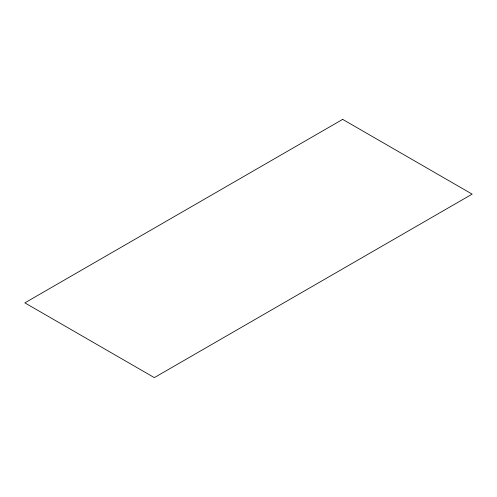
<?xml version="1.0" encoding="UTF-8"?>
<svg xmlns="http://www.w3.org/2000/svg" width="497" height="497" viewBox="0 0 497 497"><rect width="100%" height="100%" fill="white"/><g stroke="black" fill="none" stroke-linecap="round" stroke-linejoin="round"><path stroke-width="0.75" d="M342.669 119.379L24.85 302.866L154.331 377.621L472.15 194.134L342.669 119.379"/></g></svg>
